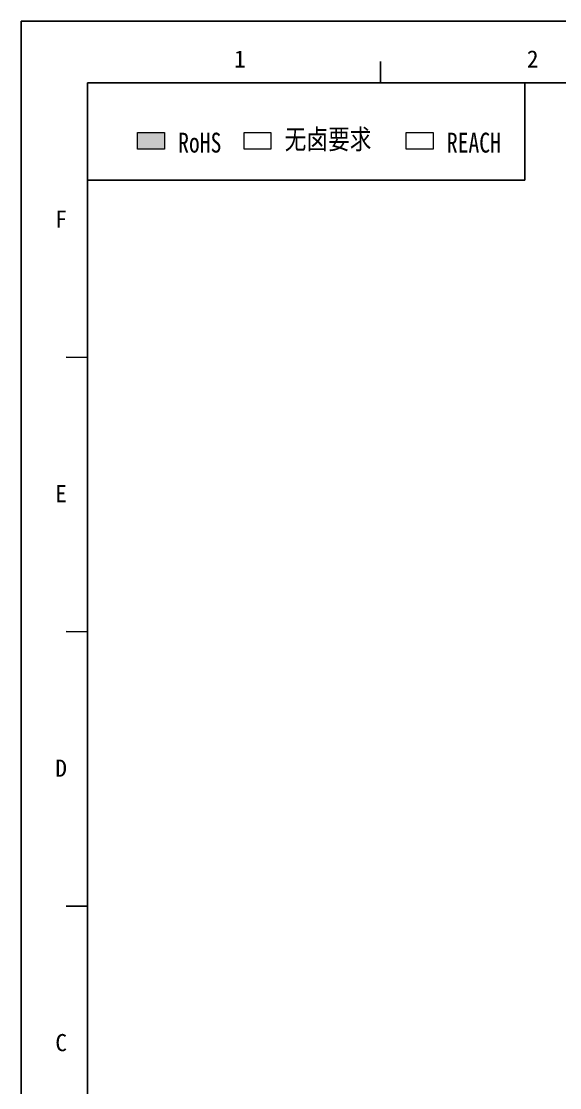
# Model space of a CAD drawing. Header units: millimetres. Extents: x -1946 to -1567, y 579 to 849.
# Drawn here: x -1946.4 to -1863.9, y 685.8 to 848.9 of the extents above; entities that cross this region are included whole.
import ezdxf

# ---------------------------------------------------------------- set-up
doc = ezdxf.new("R2010")
doc.units = ezdxf.units.MM
doc.header["$LTSCALE"] = 16.335
doc.layers.get('0').update_dxf_attribs({"linetype": 'CONTINUOUS'})
doc.layers.add('dim', color=8, linetype='CONTINUOUS')
doc.styles.get("Standard").update_dxf_attribs({"font": 'txt', "width": 0.8})
doc.styles.add('宝明', font='simhei.ttf')

msp = doc.modelspace()

# ---------------------------------------------------------------- hatches: boundary and pattern name
at = {"layer": 'dim', "lineweight": 0}
msp.add_hatch(color=2, dxfattribs=at).paths.add_polyline_path([(-1928.62284, 831.90901), (-1924.49506, 831.90901), (-1924.49506, 829.32914), (-1928.62284, 829.32914)])

# ---------------------------------------------------------------- linework, layer by layer
at = {"color": 7, "linetype": 'Continuous'}
for p, q in [((-1946.42075, 578.65354), (-1946.42075, 848.9086)), ((-1946.42075, 848.9086), (-1567.39705, 848.9086)), ((-1891.4075, 839.49367), (-1891.4075, 842.77461)), ((-1936.2744, 839.49367), (-1936.2744, 587.51724)), ((-1577.33922, 839.49367), (-1936.2744, 839.49367)), ((-1936.2744, 797.4976), (-1939.55534, 797.52347)), ((-1936.2744, 755.50153), (-1939.55534, 755.52739)), ((-1936.2744, 713.50545), (-1939.55534, 713.53132))]:
    msp.add_line(p, q, dxfattribs=at)
at = {"color": 2, "linetype": 'Continuous'}
msp.add_lwpolyline([(-1869.29933, 839.49367), (-1869.29933, 824.61032), (-1936.2744, 824.61032)], dxfattribs=at)
at = {"layer": 'dim', "color": 2, "lineweight": 0}
for points in [[(-1928.62284, 831.90901), (-1924.49506, 831.90901), (-1924.49506, 829.32914), (-1928.62284, 829.32914)], [(-1912.30519, 831.90901), (-1908.1774, 831.90901), (-1908.1774, 829.32914), (-1912.30519, 829.32914)], [(-1887.46108, 831.90901), (-1883.33329, 831.90901), (-1883.33329, 829.32914), (-1887.46108, 829.32914)]]:
    msp.add_lwpolyline(points, close=True, dxfattribs=at)

# ---------------------------------------------------------------- texts
at = {"color": 7, "linetype": 'Continuous', "style": '宝明'}
for s, p in [('1', (-1913.84095, 841.8372)), ('2', (-1868.97405, 841.8372)), ('F', (-1941.21287, 817.32217)), ('E', (-1941.21287, 775.3261)), ('D', (-1941.21287, 733.33003)), ('C', (-1941.21287, 691.33395))]:
    msp.add_text(s, height=2.62475, dxfattribs=at).set_placement(p)
at = {"color": 2, "lineweight": 0, "char_height": 3.043847, "width": 87.2726928, "attachment_point": 1}
for s, insert in [('\\fsimsun|b0|i0|c134|p54;\\H1x;无卤要求', (-1906.07987, 832.38672)), ('\\fsimsun|b0|i0|c134|p54;\\H1x;RoHS', (-1922.39753, 831.87075)), ('\\fsimsun|b0|i0|c134|p54;\\H1x;REACH', (-1881.23576, 831.87075))]:
    msp.add_mtext(s, dxfattribs=dict(at, insert=insert))

doc.saveas('drawing.dxf')
